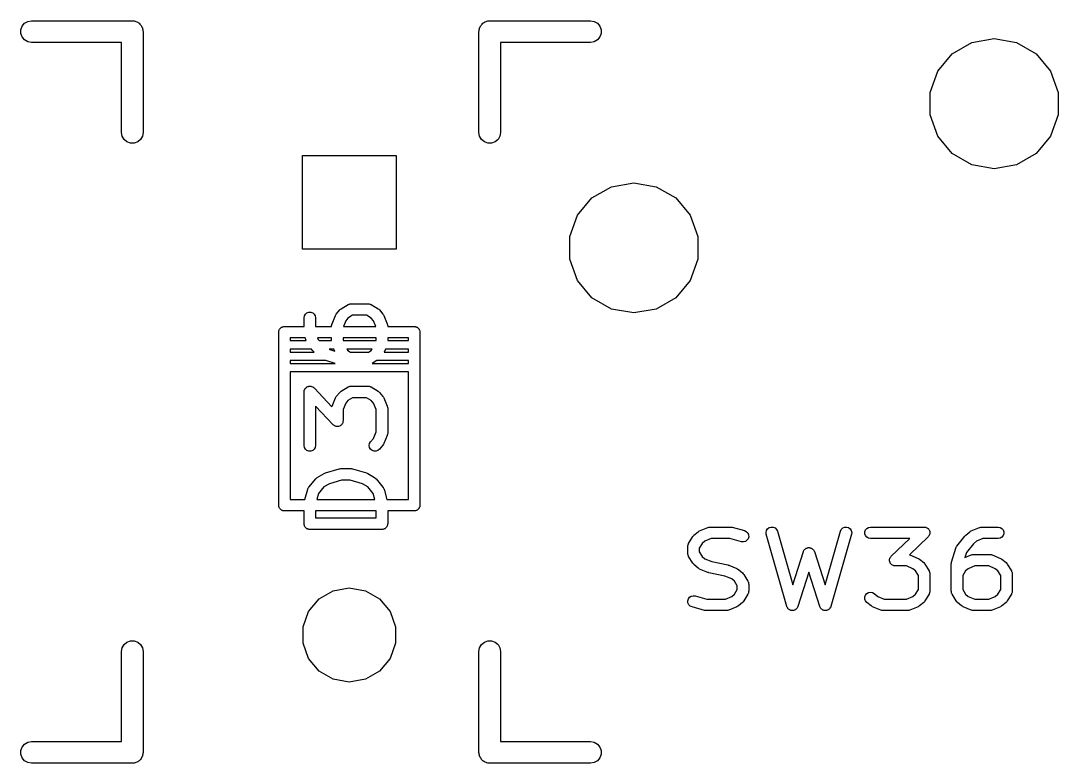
# Model space of a CAD drawing. Extents: x 47 to 330, y -254 to -153.
# Drawn here: x 190.26 to 208.54, y -206.54 to -193.46 of the extents above; entities that cross this region are included whole.
import ezdxf

# ---------------------------------------------------------------- set-up
doc = ezdxf.new("R2010")
doc.units = 0
doc.header["$MEASUREMENT"] = 0
doc.layers.add('BLACK', color=7, linetype='CONTINUOUS')

msp = doc.modelspace()

# ---------------------------------------------------------------- linework, layer by layer
at = {"layer": 'Black'}
for p, q in [((190.382, -193.471), (190.447, -193.459)), ((190.447, -193.459), (192.225, -193.459)), ((192.225, -193.459), (192.241, -193.462)), ((192.241, -193.462), (192.258, -193.462)), ((192.258, -193.462), (192.274, -193.468)), ((198.476, -193.468), (198.492, -193.462)), ((198.492, -193.462), (198.509, -193.462)), ((198.509, -193.462), (198.525, -193.459)), ((198.525, -193.459), (200.303, -193.459)), ((200.303, -193.459), (200.368, -193.471)), ((190.259, -193.617), (190.282, -193.555)), ((190.259, -193.683), (190.259, -193.617)), ((190.282, -193.555), (190.325, -193.504)), ((190.325, -193.504), (190.382, -193.471)), ((192.274, -193.468), (192.29, -193.471)), ((192.29, -193.471), (192.305, -193.479)), ((192.305, -193.479), (192.32, -193.485)), ((192.32, -193.485), (192.333, -193.496)), ((192.333, -193.496), (192.347, -193.504)), ((192.347, -193.504), (192.358, -193.517)), ((192.358, -193.517), (192.371, -193.528)), ((192.371, -193.528), (192.379, -193.542)), ((192.379, -193.542), (192.39, -193.555)), ((192.39, -193.555), (192.396, -193.57)), ((192.396, -193.57), (192.404, -193.585)), ((192.404, -193.585), (192.407, -193.601)), ((192.407, -193.601), (192.413, -193.617)), ((192.413, -193.617), (192.413, -193.634)), ((192.413, -193.634), (192.415, -193.65)), ((198.334, -193.65), (198.337, -193.634)), ((198.337, -193.617), (198.343, -193.601)), ((198.337, -193.634), (198.337, -193.617)), ((198.343, -193.601), (198.346, -193.585)), ((198.346, -193.585), (198.354, -193.57)), ((198.354, -193.57), (198.36, -193.555)), ((198.36, -193.555), (198.371, -193.542)), ((198.371, -193.542), (198.379, -193.528)), ((198.379, -193.528), (198.392, -193.517)), ((198.392, -193.517), (198.403, -193.504)), ((198.403, -193.504), (198.417, -193.496)), ((198.417, -193.496), (198.43, -193.485)), ((198.43, -193.485), (198.445, -193.479)), ((198.445, -193.479), (198.46, -193.471)), ((198.46, -193.471), (198.476, -193.468)), ((200.368, -193.471), (200.425, -193.504)), ((200.425, -193.504), (200.468, -193.555)), ((200.468, -193.555), (200.491, -193.617)), ((200.491, -193.617), (200.491, -193.683)), ((190.282, -193.745), (190.259, -193.683)), ((190.325, -193.796), (190.282, -193.745)), ((190.382, -193.829), (190.325, -193.796)), ((190.447, -193.84), (190.382, -193.829)), ((192.415, -193.65), (192.415, -195.428)), ((198.334, -195.428), (198.334, -193.65)), ((200.368, -193.829), (200.303, -193.84)), ((200.425, -193.796), (200.368, -193.829)), ((200.468, -193.745), (200.425, -193.796)), ((200.491, -193.683), (200.468, -193.745)), ((207.023, -193.842), (207.415, -193.773)), ((207.415, -193.773), (207.807, -193.842)), ((192.034, -193.84), (190.447, -193.84)), ((192.034, -195.428), (192.034, -193.84)), ((200.303, -193.84), (198.715, -193.84)), ((198.715, -193.84), (198.715, -195.428)), ((206.677, -194.041), (207.023, -193.842)), ((207.807, -193.842), (208.153, -194.041)), ((206.421, -194.346), (206.677, -194.041)), ((208.153, -194.041), (208.409, -194.346)), ((206.285, -194.721), (206.421, -194.346)), ((208.409, -194.346), (208.545, -194.721)), ((206.285, -195.119), (206.285, -194.721)), ((208.545, -194.721), (208.545, -195.119)), ((206.421, -195.494), (206.285, -195.119)), ((208.545, -195.119), (208.409, -195.494)), ((192.046, -195.493), (192.034, -195.428)), ((192.415, -195.428), (192.404, -195.493)), ((198.346, -195.493), (198.334, -195.428)), ((198.715, -195.428), (198.704, -195.493)), ((192.079, -195.55), (192.046, -195.493)), ((192.13, -195.593), (192.079, -195.55)), ((192.192, -195.616), (192.13, -195.593)), ((192.258, -195.616), (192.192, -195.616)), ((192.32, -195.593), (192.258, -195.616)), ((192.371, -195.55), (192.32, -195.593)), ((192.404, -195.493), (192.371, -195.55)), ((198.379, -195.55), (198.346, -195.493)), ((198.43, -195.593), (198.379, -195.55)), ((198.492, -195.616), (198.43, -195.593)), ((198.558, -195.616), (198.492, -195.616)), ((198.62, -195.593), (198.558, -195.616)), ((198.671, -195.55), (198.62, -195.593)), ((198.704, -195.493), (198.671, -195.55)), ((206.677, -195.799), (206.421, -195.494)), ((208.409, -195.494), (208.153, -195.799)), ((195.224, -197.486), (195.224, -195.834)), ((195.224, -195.834), (196.875, -195.834)), ((196.875, -195.834), (196.875, -197.486)), ((207.023, -195.998), (206.677, -195.799)), ((208.153, -195.799), (207.807, -195.998)), ((207.415, -196.067), (207.023, -195.998)), ((207.807, -195.998), (207.415, -196.067)), ((200.327, -196.581), (200.673, -196.382)), ((200.673, -196.382), (201.065, -196.313)), ((201.065, -196.313), (201.457, -196.382)), ((201.457, -196.382), (201.803, -196.581)), ((200.071, -196.886), (200.327, -196.581)), ((201.803, -196.581), (202.059, -196.886)), ((199.935, -197.261), (200.071, -196.886)), ((202.059, -196.886), (202.195, -197.261)), ((199.935, -197.659), (199.935, -197.261)), ((202.195, -197.261), (202.195, -197.659)), ((196.875, -197.486), (195.224, -197.486)), ((200.071, -198.034), (199.935, -197.659)), ((202.195, -197.659), (202.059, -198.034)), ((200.327, -198.339), (200.071, -198.034)), ((202.059, -198.034), (201.803, -198.339)), ((200.673, -198.538), (200.327, -198.339)), ((201.803, -198.339), (201.457, -198.538)), ((195.821, -198.627), (195.881, -198.554)), ((195.881, -198.554), (195.894, -198.543)), ((195.894, -198.543), (195.907, -198.532)), ((195.907, -198.532), (196.028, -198.46)), ((196.028, -198.46), (196.037, -198.456)), ((196.037, -198.456), (196.045, -198.451)), ((196.045, -198.451), (196.053, -198.45)), ((196.053, -198.45), (196.061, -198.447)), ((196.061, -198.447), (196.071, -198.447)), ((196.071, -198.447), (196.08, -198.445)), ((196.08, -198.445), (196.383, -198.445)), ((196.383, -198.445), (196.392, -198.447)), ((196.392, -198.447), (196.402, -198.447)), ((196.402, -198.447), (196.409, -198.45)), ((196.409, -198.45), (196.417, -198.451)), ((196.417, -198.451), (196.426, -198.456)), ((196.426, -198.456), (196.435, -198.46)), ((196.435, -198.46), (196.556, -198.532)), ((196.556, -198.532), (196.569, -198.543)), ((196.569, -198.543), (196.582, -198.554)), ((196.582, -198.554), (196.642, -198.627)), ((201.065, -198.607), (200.673, -198.538)), ((201.457, -198.538), (201.065, -198.607)), ((195.253, -198.692), (195.259, -198.657)), ((195.253, -198.844), (195.253, -198.692)), ((195.259, -198.657), (195.277, -198.627)), ((195.277, -198.627), (195.304, -198.604)), ((195.304, -198.604), (195.337, -198.592)), ((195.337, -198.592), (195.372, -198.592)), ((195.372, -198.592), (195.405, -198.604)), ((195.405, -198.604), (195.432, -198.627)), ((195.432, -198.627), (195.45, -198.657)), ((195.45, -198.657), (195.456, -198.692)), ((195.456, -198.692), (195.456, -198.844)), ((195.745, -198.798), (195.805, -198.653)), ((195.805, -198.653), (195.813, -198.64)), ((195.813, -198.64), (195.821, -198.627)), ((195.987, -198.745), (195.945, -198.844)), ((196.026, -198.698), (195.987, -198.745)), ((196.108, -198.648), (196.026, -198.698)), ((196.354, -198.648), (196.108, -198.648)), ((196.437, -198.698), (196.354, -198.648)), ((196.476, -198.745), (196.437, -198.698)), ((196.517, -198.844), (196.476, -198.745)), ((196.642, -198.627), (196.65, -198.64)), ((196.65, -198.64), (196.658, -198.653)), ((196.658, -198.653), (196.718, -198.798)), ((194.805, -198.946), (194.807, -198.937)), ((194.805, -201.994), (194.805, -198.946)), ((194.807, -198.928), (194.81, -198.92)), ((194.807, -198.937), (194.807, -198.928)), ((194.81, -198.92), (194.812, -198.911)), ((194.812, -198.911), (194.816, -198.904)), ((194.816, -198.904), (194.819, -198.895)), ((194.819, -198.895), (194.825, -198.888)), ((194.825, -198.888), (194.829, -198.881)), ((194.829, -198.881), (194.836, -198.875)), ((194.836, -198.875), (194.842, -198.868)), ((194.842, -198.868), (194.849, -198.864)), ((194.849, -198.864), (194.856, -198.858)), ((194.856, -198.858), (194.865, -198.855)), ((194.865, -198.855), (194.872, -198.851)), ((194.872, -198.851), (194.881, -198.849)), ((194.881, -198.849), (194.889, -198.846)), ((194.889, -198.846), (194.898, -198.846)), ((194.898, -198.846), (194.907, -198.844)), ((194.907, -198.844), (195.253, -198.844)), ((195.456, -198.844), (195.737, -198.844)), ((195.737, -198.832), (195.74, -198.818)), ((195.737, -198.835), (195.737, -198.832)), ((195.737, -198.837), (195.737, -198.835)), ((195.737, -198.844), (195.737, -198.837)), ((195.74, -198.818), (195.743, -198.802)), ((195.743, -198.802), (195.744, -198.8)), ((195.744, -198.8), (195.745, -198.798)), ((195.945, -198.844), (196.517, -198.844)), ((196.718, -198.798), (196.719, -198.8)), ((196.719, -198.8), (196.72, -198.802)), ((196.72, -198.802), (196.723, -198.818)), ((196.723, -198.818), (196.726, -198.832)), ((196.726, -198.832), (196.726, -198.835)), ((196.726, -198.835), (196.726, -198.837)), ((196.726, -198.837), (196.726, -198.844)), ((196.726, -198.844), (197.193, -198.844)), ((197.193, -198.844), (197.202, -198.846)), ((197.202, -198.846), (197.211, -198.846)), ((197.211, -198.846), (197.219, -198.849)), ((197.219, -198.849), (197.228, -198.851)), ((197.228, -198.851), (197.235, -198.855)), ((197.235, -198.855), (197.244, -198.858)), ((197.244, -198.858), (197.251, -198.864)), ((197.251, -198.864), (197.258, -198.868)), ((197.258, -198.868), (197.264, -198.875)), ((197.264, -198.875), (197.271, -198.881)), ((197.271, -198.881), (197.275, -198.888)), ((197.275, -198.888), (197.281, -198.895)), ((197.281, -198.895), (197.284, -198.904)), ((197.284, -198.904), (197.288, -198.911)), ((197.288, -198.911), (197.29, -198.92)), ((197.29, -198.92), (197.293, -198.928)), ((197.293, -198.928), (197.293, -198.937)), ((197.293, -198.937), (197.295, -198.946)), ((197.295, -198.946), (197.295, -201.994)), ((195.272, -199.048), (195.009, -199.048)), ((195.009, -199.048), (195.009, -199.095)), ((195.009, -199.095), (195.05, -199.095)), ((195.05, -199.095), (195.291, -199.095)), ((195.291, -199.095), (195.272, -199.048)), ((195.492, -199.048), (195.503, -199.074)), ((195.737, -199.048), (195.492, -199.048)), ((195.503, -199.074), (195.52, -199.095)), ((195.52, -199.095), (195.737, -199.095)), ((195.737, -199.095), (195.737, -199.048)), ((195.94, -199.048), (195.94, -199.095)), ((196.523, -199.048), (195.94, -199.048)), ((195.94, -199.095), (196.523, -199.095)), ((196.523, -199.095), (196.523, -199.048)), ((196.726, -199.048), (196.726, -199.095)), ((197.091, -199.048), (196.726, -199.048)), ((196.726, -199.095), (197.091, -199.095)), ((197.091, -199.095), (197.091, -199.048)), ((195.05, -199.245), (195.009, -199.245)), ((195.009, -199.245), (195.009, -199.295)), ((195.009, -199.295), (195.432, -199.295)), ((195.381, -199.245), (195.05, -199.245)), ((195.397, -199.265), (195.381, -199.245)), ((195.405, -199.272), (195.397, -199.265)), ((195.412, -199.279), (195.405, -199.272)), ((195.432, -199.295), (195.412, -199.279)), ((195.694, -199.245), (195.705, -199.253)), ((195.777, -199.245), (195.694, -199.245)), ((195.705, -199.253), (195.792, -199.279)), ((195.792, -199.279), (195.777, -199.245)), ((196.008, -199.245), (196.026, -199.267)), ((196.455, -199.245), (196.008, -199.245)), ((196.026, -199.267), (196.073, -199.295)), ((196.073, -199.295), (196.39, -199.295)), ((196.39, -199.295), (196.437, -199.267)), ((196.437, -199.267), (196.455, -199.245)), ((196.686, -199.245), (196.665, -199.295)), ((196.665, -199.295), (197.091, -199.295)), ((197.091, -199.245), (196.686, -199.245)), ((197.091, -199.295), (197.091, -199.245)), ((195.009, -199.445), (195.009, -199.495)), ((195.636, -199.445), (195.009, -199.445)), ((195.009, -199.495), (195.803, -199.495)), ((195.803, -199.495), (195.636, -199.445)), ((196.535, -199.445), (196.451, -199.495)), ((196.451, -199.495), (197.091, -199.495)), ((197.091, -199.445), (196.535, -199.445)), ((197.091, -199.495), (197.091, -199.445)), ((195.009, -199.645), (195.009, -201.892)), ((197.091, -199.645), (195.009, -199.645)), ((197.091, -201.892), (197.091, -199.645)), ((195.253, -199.998), (195.255, -199.984)), ((195.253, -200.942), (195.253, -199.998)), ((195.255, -199.984), (195.257, -199.97)), ((195.257, -199.97), (195.258, -199.967)), ((195.258, -199.967), (195.259, -199.964)), ((195.259, -199.964), (195.266, -199.951)), ((195.266, -199.951), (195.273, -199.938)), ((195.273, -199.938), (195.275, -199.936)), ((195.275, -199.936), (195.277, -199.933)), ((195.277, -199.933), (195.288, -199.924)), ((195.288, -199.924), (195.298, -199.914)), ((195.298, -199.914), (195.301, -199.912)), ((195.301, -199.912), (195.304, -199.91)), ((195.304, -199.91), (195.317, -199.905)), ((195.317, -199.905), (195.331, -199.9)), ((195.331, -199.9), (195.334, -199.899)), ((195.334, -199.899), (195.337, -199.898)), ((195.337, -199.898), (195.351, -199.898)), ((195.351, -199.898), (195.366, -199.897)), ((195.366, -199.897), (195.369, -199.898)), ((195.369, -199.898), (195.372, -199.898)), ((195.372, -199.898), (195.386, -199.903)), ((195.386, -199.903), (195.4, -199.907)), ((195.4, -199.907), (195.402, -199.909)), ((195.402, -199.909), (195.405, -199.91)), ((195.405, -199.91), (195.416, -199.92)), ((195.416, -199.92), (195.428, -199.928)), ((195.428, -199.928), (195.742, -200.258)), ((195.821, -200.078), (195.881, -200.006)), ((195.881, -200.006), (195.894, -199.995)), ((195.894, -199.995), (195.907, -199.984)), ((195.907, -199.984), (196.028, -199.911)), ((196.028, -199.911), (196.037, -199.908)), ((196.037, -199.908), (196.045, -199.903)), ((196.045, -199.903), (196.053, -199.901)), ((196.053, -199.901), (196.061, -199.899)), ((196.061, -199.899), (196.071, -199.898)), ((196.071, -199.898), (196.08, -199.897)), ((196.08, -199.897), (196.383, -199.897)), ((196.383, -199.897), (196.392, -199.898)), ((196.392, -199.898), (196.402, -199.899)), ((196.402, -199.899), (196.409, -199.901)), ((196.409, -199.901), (196.417, -199.903)), ((196.417, -199.903), (196.426, -199.908)), ((196.426, -199.908), (196.435, -199.911)), ((196.435, -199.911), (196.556, -199.984)), ((196.556, -199.984), (196.569, -199.995)), ((196.569, -199.995), (196.582, -200.006)), ((196.582, -200.006), (196.642, -200.078)), ((195.745, -200.249), (195.805, -200.104)), ((195.805, -200.104), (195.813, -200.092)), ((195.813, -200.092), (195.821, -200.078)), ((195.987, -200.197), (195.94, -200.309)), ((196.026, -200.149), (195.987, -200.197)), ((196.108, -200.1), (196.026, -200.149)), ((196.354, -200.1), (196.108, -200.1)), ((196.437, -200.149), (196.354, -200.1)), ((196.476, -200.197), (196.437, -200.149)), ((196.523, -200.309), (196.476, -200.197)), ((196.642, -200.078), (196.65, -200.092)), ((196.65, -200.092), (196.658, -200.104)), ((196.658, -200.104), (196.718, -200.249)), ((195.765, -200.576), (195.456, -200.252)), ((195.456, -200.252), (195.456, -200.942)), ((195.742, -200.258), (195.743, -200.254)), ((195.743, -200.254), (195.744, -200.252)), ((195.744, -200.252), (195.745, -200.249)), ((195.94, -200.309), (195.94, -200.506)), ((196.523, -200.704), (196.523, -200.309)), ((196.718, -200.249), (196.719, -200.252)), ((196.719, -200.252), (196.72, -200.254)), ((196.72, -200.254), (196.723, -200.269)), ((196.723, -200.269), (196.726, -200.284)), ((196.726, -200.284), (196.726, -200.286)), ((196.726, -200.286), (196.726, -200.289)), ((196.726, -200.289), (196.726, -200.724)), ((195.776, -200.585), (195.765, -200.576)), ((195.788, -200.594), (195.776, -200.585)), ((195.791, -200.595), (195.788, -200.594)), ((195.793, -200.597), (195.791, -200.595)), ((195.807, -200.601), (195.793, -200.597)), ((195.889, -200.594), (195.876, -200.599)), ((195.892, -200.592), (195.889, -200.594)), ((195.895, -200.591), (195.892, -200.592)), ((195.905, -200.581), (195.895, -200.591)), ((195.916, -200.572), (195.905, -200.581)), ((195.918, -200.569), (195.916, -200.572)), ((195.92, -200.567), (195.918, -200.569)), ((195.927, -200.554), (195.92, -200.567)), ((195.934, -200.541), (195.927, -200.554)), ((195.936, -200.535), (195.934, -200.538)), ((195.934, -200.538), (195.934, -200.541)), ((195.937, -200.521), (195.936, -200.535)), ((195.94, -200.506), (195.937, -200.521)), ((195.821, -200.606), (195.807, -200.601)), ((195.824, -200.606), (195.821, -200.606)), ((195.827, -200.607), (195.824, -200.606)), ((195.841, -200.606), (195.827, -200.607)), ((195.856, -200.606), (195.841, -200.606)), ((195.859, -200.605), (195.856, -200.606)), ((195.862, -200.605), (195.859, -200.605)), ((195.876, -200.599), (195.862, -200.605)), ((196.476, -200.816), (196.523, -200.704)), ((196.718, -200.763), (196.658, -200.908)), ((196.719, -200.761), (196.718, -200.763)), ((196.72, -200.759), (196.719, -200.761)), ((196.723, -200.744), (196.72, -200.759)), ((196.726, -200.729), (196.723, -200.744)), ((196.726, -200.724), (196.726, -200.726)), ((196.726, -200.726), (196.726, -200.729)), ((195.259, -200.976), (195.253, -200.942)), ((195.456, -200.942), (195.45, -200.976)), ((196.402, -200.942), (196.408, -200.907)), ((196.408, -200.977), (196.402, -200.942)), ((196.408, -200.907), (196.426, -200.877)), ((196.426, -200.877), (196.476, -200.816)), ((196.642, -200.934), (196.582, -201.007)), ((196.65, -200.921), (196.642, -200.934)), ((196.658, -200.908), (196.65, -200.921)), ((195.277, -201.007), (195.259, -200.976)), ((195.304, -201.03), (195.277, -201.007)), ((195.337, -201.042), (195.304, -201.03)), ((195.372, -201.042), (195.337, -201.042)), ((195.405, -201.03), (195.372, -201.042)), ((195.432, -201.007), (195.405, -201.03)), ((195.45, -200.976), (195.432, -201.007)), ((196.426, -201.007), (196.408, -200.977)), ((196.453, -201.03), (196.426, -201.007)), ((196.486, -201.042), (196.453, -201.03)), ((196.522, -201.042), (196.486, -201.042)), ((196.555, -201.03), (196.522, -201.042)), ((196.582, -201.007), (196.555, -201.03)), ((195.471, -201.519), (195.484, -201.508)), ((195.484, -201.508), (195.605, -201.435)), ((195.605, -201.435), (195.616, -201.431)), ((195.616, -201.431), (195.628, -201.425)), ((195.628, -201.425), (195.87, -201.352)), ((195.87, -201.352), (195.884, -201.351)), ((195.884, -201.351), (195.899, -201.348)), ((195.899, -201.348), (196.08, -201.348)), ((196.08, -201.348), (196.095, -201.351)), ((196.095, -201.351), (196.109, -201.352)), ((196.109, -201.352), (196.351, -201.425)), ((196.351, -201.425), (196.363, -201.431)), ((196.363, -201.431), (196.374, -201.435)), ((196.374, -201.435), (196.495, -201.508)), ((196.495, -201.508), (196.508, -201.519)), ((195.319, -201.706), (195.326, -201.694)), ((195.326, -201.694), (195.332, -201.681)), ((195.332, -201.681), (195.335, -201.678)), ((195.335, -201.678), (195.337, -201.675)), ((195.337, -201.675), (195.458, -201.53)), ((195.458, -201.53), (195.471, -201.519)), ((195.603, -201.673), (195.507, -201.788)), ((195.698, -201.616), (195.603, -201.673)), ((195.914, -201.551), (195.698, -201.616)), ((196.065, -201.551), (195.914, -201.551)), ((196.281, -201.616), (196.065, -201.551)), ((196.376, -201.673), (196.281, -201.616)), ((196.472, -201.788), (196.376, -201.673)), ((196.508, -201.519), (196.521, -201.53)), ((196.521, -201.53), (196.642, -201.675)), ((196.642, -201.675), (196.644, -201.678)), ((196.644, -201.678), (196.647, -201.681)), ((196.647, -201.681), (196.653, -201.694)), ((196.653, -201.694), (196.66, -201.706)), ((195.267, -201.892), (195.317, -201.713)), ((195.317, -201.713), (195.319, -201.709)), ((195.319, -201.709), (195.319, -201.706)), ((195.507, -201.788), (195.478, -201.892)), ((196.501, -201.892), (196.472, -201.788)), ((196.66, -201.706), (196.66, -201.709)), ((196.66, -201.709), (196.662, -201.713)), ((196.662, -201.713), (196.712, -201.892)), ((194.807, -202.003), (194.805, -201.994)), ((194.807, -202.012), (194.807, -202.003)), ((194.81, -202.02), (194.807, -202.012)), ((194.812, -202.029), (194.81, -202.02)), ((194.816, -202.036), (194.812, -202.029)), ((194.819, -202.045), (194.816, -202.036)), ((194.825, -202.052), (194.819, -202.045)), ((194.829, -202.059), (194.825, -202.052)), ((194.836, -202.065), (194.829, -202.059)), ((195.009, -201.892), (195.267, -201.892)), ((195.478, -201.892), (196.501, -201.892)), ((196.712, -201.892), (197.091, -201.892)), ((197.271, -202.059), (197.264, -202.065)), ((197.275, -202.052), (197.271, -202.059)), ((197.281, -202.045), (197.275, -202.052)), ((197.284, -202.036), (197.281, -202.045)), ((197.288, -202.029), (197.284, -202.036)), ((197.29, -202.02), (197.288, -202.029)), ((197.293, -202.012), (197.29, -202.02)), ((197.295, -201.994), (197.293, -202.003)), ((197.293, -202.003), (197.293, -202.012)), ((194.842, -202.072), (194.836, -202.065)), ((194.849, -202.076), (194.842, -202.072)), ((194.856, -202.082), (194.849, -202.076)), ((194.865, -202.085), (194.856, -202.082)), ((194.872, -202.089), (194.865, -202.085)), ((194.881, -202.091), (194.872, -202.089)), ((194.889, -202.094), (194.881, -202.091)), ((194.898, -202.094), (194.889, -202.094)), ((194.907, -202.096), (194.898, -202.094)), ((195.253, -202.096), (194.907, -202.096)), ((195.253, -202.321), (195.253, -202.096)), ((195.456, -202.096), (195.456, -202.219)), ((196.523, -202.096), (195.456, -202.096)), ((195.456, -202.219), (196.523, -202.219)), ((196.523, -202.219), (196.523, -202.096)), ((197.193, -202.096), (196.726, -202.096)), ((196.726, -202.096), (196.726, -202.321)), ((197.202, -202.094), (197.193, -202.096)), ((197.211, -202.094), (197.202, -202.094)), ((197.219, -202.091), (197.211, -202.094)), ((197.228, -202.089), (197.219, -202.091)), ((197.235, -202.085), (197.228, -202.089)), ((197.244, -202.082), (197.235, -202.085)), ((197.251, -202.076), (197.244, -202.082)), ((197.258, -202.072), (197.251, -202.076)), ((197.264, -202.065), (197.258, -202.072)), ((195.254, -202.329), (195.253, -202.321)), ((195.254, -202.338), (195.254, -202.329)), ((195.258, -202.347), (195.254, -202.338)), ((195.259, -202.355), (195.258, -202.347)), ((195.263, -202.363), (195.259, -202.355)), ((195.267, -202.371), (195.263, -202.363)), ((195.272, -202.378), (195.267, -202.371)), ((195.277, -202.386), (195.272, -202.378)), ((195.284, -202.392), (195.277, -202.386)), ((195.289, -202.398), (195.284, -202.392)), ((195.297, -202.403), (195.289, -202.398)), ((195.304, -202.409), (195.297, -202.403)), ((195.312, -202.412), (195.304, -202.409)), ((195.32, -202.416), (195.312, -202.412)), ((195.329, -202.418), (195.32, -202.416)), ((195.337, -202.421), (195.329, -202.418)), ((195.346, -202.421), (195.337, -202.421)), ((195.355, -202.422), (195.346, -202.421)), ((196.625, -202.422), (195.355, -202.422)), ((196.633, -202.421), (196.625, -202.422)), ((196.642, -202.421), (196.633, -202.421)), ((196.651, -202.418), (196.642, -202.421)), ((196.659, -202.416), (196.651, -202.418)), ((196.667, -202.412), (196.659, -202.416)), ((196.675, -202.409), (196.667, -202.412)), ((196.682, -202.403), (196.675, -202.409)), ((196.69, -202.398), (196.682, -202.403)), ((196.696, -202.392), (196.69, -202.398)), ((196.702, -202.386), (196.696, -202.392)), ((196.707, -202.378), (196.702, -202.386)), ((196.713, -202.371), (196.707, -202.378)), ((196.716, -202.363), (196.713, -202.371)), ((196.72, -202.355), (196.716, -202.363)), ((196.722, -202.347), (196.72, -202.355)), ((196.725, -202.338), (196.722, -202.347)), ((196.726, -202.321), (196.725, -202.329)), ((196.725, -202.329), (196.725, -202.338)), ((202.223, -202.446), (202.368, -202.386)), ((202.368, -202.386), (202.371, -202.385)), ((202.371, -202.385), (202.373, -202.384)), ((202.373, -202.384), (202.388, -202.381)), ((202.388, -202.381), (202.403, -202.378)), ((202.403, -202.378), (202.405, -202.378)), ((202.405, -202.378), (202.408, -202.378)), ((202.408, -202.378), (202.77, -202.378)), ((202.77, -202.378), (202.784, -202.38)), ((202.784, -202.38), (202.798, -202.382)), ((202.798, -202.382), (203.015, -202.442)), ((203.403, -202.438), (203.423, -202.409)), ((203.423, -202.409), (203.452, -202.388)), ((203.452, -202.388), (203.486, -202.378)), ((203.486, -202.378), (203.521, -202.381)), ((203.521, -202.381), (203.553, -202.395)), ((203.553, -202.395), (203.578, -202.42)), ((203.578, -202.42), (203.594, -202.452)), ((204.705, -202.452), (204.72, -202.42)), ((204.72, -202.42), (204.746, -202.395)), ((204.746, -202.395), (204.778, -202.381)), ((204.778, -202.381), (204.813, -202.378)), ((204.813, -202.378), (204.847, -202.388)), ((204.847, -202.388), (204.875, -202.409)), ((204.875, -202.409), (204.895, -202.438)), ((205.15, -202.429), (205.173, -202.402)), ((205.173, -202.402), (205.203, -202.384)), ((205.203, -202.384), (205.238, -202.378)), ((205.238, -202.378), (206.181, -202.378)), ((206.181, -202.378), (206.196, -202.38)), ((206.196, -202.38), (206.21, -202.382)), ((206.21, -202.382), (206.213, -202.383)), ((206.213, -202.383), (206.216, -202.384)), ((206.216, -202.384), (206.229, -202.391)), ((206.229, -202.391), (206.242, -202.398)), ((206.242, -202.398), (206.244, -202.4)), ((206.244, -202.4), (206.247, -202.402)), ((206.247, -202.402), (206.256, -202.413)), ((206.256, -202.413), (206.266, -202.423)), ((206.266, -202.423), (206.267, -202.426)), ((206.267, -202.426), (206.269, -202.429)), ((207.013, -202.446), (207.158, -202.386)), ((207.158, -202.386), (207.161, -202.385)), ((207.161, -202.385), (207.163, -202.384)), ((207.163, -202.384), (207.178, -202.381)), ((207.178, -202.381), (207.193, -202.378)), ((207.193, -202.378), (207.195, -202.378)), ((207.195, -202.378), (207.197, -202.378)), ((207.197, -202.378), (207.488, -202.378)), ((207.488, -202.378), (207.522, -202.384)), ((207.522, -202.384), (207.553, -202.402)), ((207.553, -202.402), (207.576, -202.429)), ((202.03, -202.669), (202.103, -202.548)), ((202.103, -202.548), (202.114, -202.535)), ((202.114, -202.535), (202.125, -202.522)), ((202.125, -202.522), (202.197, -202.462)), ((202.197, -202.462), (202.211, -202.454)), ((202.211, -202.454), (202.223, -202.446)), ((202.428, -202.581), (202.316, -202.628)), ((202.757, -202.581), (202.428, -202.581)), ((202.961, -202.638), (202.757, -202.581)), ((203.015, -202.442), (203.047, -202.457)), ((203.047, -202.457), (203.072, -202.482)), ((203.08, -202.584), (203.059, -202.612)), ((203.072, -202.482), (203.087, -202.515)), ((203.089, -202.55), (203.08, -202.584)), ((203.087, -202.515), (203.089, -202.55)), ((203.395, -202.472), (203.403, -202.438)), ((203.398, -202.507), (203.395, -202.472)), ((203.761, -203.777), (203.398, -202.507)), ((203.594, -202.452), (203.865, -203.399)), ((204.434, -203.399), (204.705, -202.452)), ((204.9, -202.507), (204.537, -203.777)), ((204.895, -202.438), (204.904, -202.472)), ((204.904, -202.472), (204.9, -202.507)), ((205.138, -202.462), (205.15, -202.429)), ((205.138, -202.497), (205.138, -202.462)), ((205.15, -202.53), (205.138, -202.497)), ((205.173, -202.557), (205.15, -202.53)), ((205.203, -202.575), (205.173, -202.557)), ((205.238, -202.581), (205.203, -202.575)), ((205.927, -202.581), (205.238, -202.581)), ((205.603, -202.89), (205.927, -202.581)), ((206.251, -202.553), (205.922, -202.867)), ((206.26, -202.541), (206.251, -202.553)), ((206.269, -202.53), (206.26, -202.541)), ((206.269, -202.429), (206.274, -202.442)), ((206.27, -202.527), (206.269, -202.53)), ((206.272, -202.525), (206.27, -202.527)), ((206.276, -202.511), (206.272, -202.525)), ((206.274, -202.442), (206.28, -202.456)), ((206.281, -202.497), (206.276, -202.511)), ((206.28, -202.456), (206.28, -202.459)), ((206.28, -202.459), (206.281, -202.462)), ((206.281, -202.462), (206.281, -202.476)), ((206.281, -202.476), (206.282, -202.491)), ((206.282, -202.491), (206.281, -202.494)), ((206.281, -202.494), (206.281, -202.497)), ((206.755, -202.718), (206.9, -202.537)), ((206.9, -202.537), (206.908, -202.53)), ((206.908, -202.53), (206.915, -202.522)), ((206.915, -202.522), (206.987, -202.462)), ((206.987, -202.462), (207, -202.454)), ((207, -202.454), (207.013, -202.446)), ((207.218, -202.581), (207.105, -202.628)), ((207.488, -202.581), (207.218, -202.581)), ((207.522, -202.575), (207.488, -202.581)), ((207.553, -202.557), (207.522, -202.575)), ((207.576, -202.53), (207.553, -202.557)), ((207.576, -202.429), (207.588, -202.462)), ((207.588, -202.497), (207.576, -202.53)), ((207.588, -202.462), (207.588, -202.497)), ((202.016, -202.721), (202.017, -202.712)), ((202.016, -202.842), (202.016, -202.721)), ((202.017, -202.712), (202.018, -202.702)), ((202.018, -202.702), (202.02, -202.695)), ((202.02, -202.695), (202.022, -202.687)), ((202.022, -202.687), (202.027, -202.678)), ((202.027, -202.678), (202.03, -202.669)), ((202.268, -202.668), (202.219, -202.75)), ((202.219, -202.75), (202.219, -202.814)), ((202.316, -202.628), (202.268, -202.668)), ((202.996, -202.641), (202.961, -202.638)), ((203.03, -202.632), (202.996, -202.641)), ((203.059, -202.612), (203.03, -202.632)), ((204.063, -202.792), (204.069, -202.78)), ((204.069, -202.78), (204.072, -202.777)), ((204.072, -202.777), (204.074, -202.774)), ((204.074, -202.774), (204.085, -202.766)), ((204.085, -202.766), (204.095, -202.756)), ((204.095, -202.756), (204.099, -202.755)), ((204.099, -202.755), (204.102, -202.752)), ((204.102, -202.752), (204.115, -202.748)), ((204.115, -202.748), (204.128, -202.743)), ((204.128, -202.743), (204.132, -202.743)), ((204.132, -202.743), (204.136, -202.742)), ((204.136, -202.742), (204.149, -202.742)), ((204.149, -202.742), (204.163, -202.742)), ((204.163, -202.742), (204.167, -202.743)), ((204.167, -202.743), (204.171, -202.743)), ((204.171, -202.743), (204.184, -202.748)), ((204.184, -202.748), (204.197, -202.752)), ((204.197, -202.752), (204.2, -202.755)), ((204.2, -202.755), (204.204, -202.756)), ((204.204, -202.756), (204.214, -202.766)), ((204.214, -202.766), (204.224, -202.774)), ((204.224, -202.774), (204.227, -202.777)), ((204.227, -202.777), (204.23, -202.78)), ((204.23, -202.78), (204.236, -202.792)), ((206.665, -202.995), (206.737, -202.753)), ((206.737, -202.753), (206.738, -202.751)), ((206.738, -202.749), (206.746, -202.735)), ((206.738, -202.751), (206.738, -202.749)), ((206.746, -202.735), (206.753, -202.721)), ((206.753, -202.721), (206.754, -202.72)), ((206.754, -202.72), (206.755, -202.718)), ((207.052, -202.672), (206.926, -202.83)), ((207.105, -202.628), (207.052, -202.672)), ((202.017, -202.852), (202.016, -202.842)), ((202.018, -202.862), (202.017, -202.852)), ((202.02, -202.869), (202.018, -202.862)), ((202.022, -202.877), (202.02, -202.869)), ((202.027, -202.886), (202.022, -202.877)), ((202.03, -202.895), (202.027, -202.886)), ((202.103, -203.016), (202.03, -202.895)), ((202.219, -202.814), (202.268, -202.896)), ((202.268, -202.896), (202.316, -202.936)), ((202.316, -202.936), (202.438, -202.987)), ((203.865, -203.399), (204.053, -202.811)), ((204.053, -202.811), (204.054, -202.808)), ((204.054, -202.808), (204.055, -202.804)), ((204.055, -202.804), (204.063, -202.792)), ((204.236, -202.792), (204.243, -202.804)), ((204.243, -202.804), (204.244, -202.808)), ((204.244, -202.808), (204.246, -202.811)), ((204.246, -202.811), (204.434, -203.399)), ((205.572, -202.952), (205.573, -202.949)), ((205.573, -202.966), (205.572, -202.952)), ((205.573, -202.946), (205.578, -202.932)), ((205.573, -202.949), (205.573, -202.946)), ((205.573, -202.981), (205.573, -202.966)), ((205.578, -202.932), (205.582, -202.918)), ((205.582, -202.918), (205.584, -202.916)), ((205.584, -202.916), (205.585, -202.913)), ((205.585, -202.913), (205.595, -202.901)), ((205.595, -202.901), (205.603, -202.89)), ((205.922, -202.867), (205.926, -202.868)), ((205.926, -202.868), (205.928, -202.869)), ((205.928, -202.869), (205.93, -202.87)), ((205.93, -202.87), (206.075, -202.93)), ((206.075, -202.93), (206.088, -202.938)), ((206.088, -202.938), (206.101, -202.946)), ((206.101, -202.946), (206.174, -203.006)), ((206.926, -202.83), (206.9, -202.917)), ((206.9, -202.917), (207.013, -202.87)), ((207.013, -202.87), (207.015, -202.869)), ((207.015, -202.869), (207.017, -202.868)), ((207.017, -202.868), (207.033, -202.865)), ((207.033, -202.865), (207.047, -202.862)), ((207.047, -202.862), (207.05, -202.862)), ((207.05, -202.862), (207.052, -202.862)), ((207.052, -202.862), (207.342, -202.862)), ((207.342, -202.862), (207.345, -202.862)), ((207.345, -202.862), (207.347, -202.862)), ((207.347, -202.862), (207.362, -202.865)), ((207.362, -202.865), (207.377, -202.868)), ((207.377, -202.868), (207.379, -202.869)), ((207.379, -202.869), (207.382, -202.87)), ((207.382, -202.87), (207.527, -202.93)), ((207.527, -202.93), (207.539, -202.938)), ((207.539, -202.938), (207.553, -202.946)), ((207.553, -202.946), (207.625, -203.006)), ((202.114, -203.028), (202.103, -203.016)), ((202.125, -203.041), (202.114, -203.028)), ((202.197, -203.102), (202.125, -203.041)), ((202.211, -203.109), (202.197, -203.102)), ((202.223, -203.118), (202.211, -203.109)), ((202.368, -203.178), (202.223, -203.118)), ((202.438, -202.987), (202.719, -203.045)), ((202.719, -203.045), (202.728, -203.049)), ((202.728, -203.049), (202.737, -203.051)), ((202.737, -203.051), (202.882, -203.111)), ((202.882, -203.111), (202.895, -203.12)), ((202.895, -203.12), (202.908, -203.127)), ((202.908, -203.127), (202.981, -203.188)), ((205.574, -202.984), (205.573, -202.981)), ((205.575, -202.987), (205.574, -202.984)), ((205.58, -203.001), (205.575, -202.987)), ((205.585, -203.014), (205.58, -203.001)), ((205.587, -203.017), (205.585, -203.014)), ((205.589, -203.02), (205.587, -203.017)), ((205.599, -203.03), (205.589, -203.02)), ((205.608, -203.041), (205.599, -203.03)), ((205.611, -203.043), (205.608, -203.041)), ((205.613, -203.045), (205.611, -203.043)), ((205.626, -203.052), (205.613, -203.045)), ((205.639, -203.059), (205.626, -203.052)), ((205.642, -203.059), (205.639, -203.059)), ((205.645, -203.061), (205.642, -203.059)), ((205.659, -203.062), (205.645, -203.061)), ((205.673, -203.065), (205.659, -203.062)), ((205.871, -203.065), (205.673, -203.065)), ((205.983, -203.112), (205.871, -203.065)), ((206.03, -203.151), (205.983, -203.112)), ((206.08, -203.233), (206.03, -203.151)), ((206.174, -203.006), (206.185, -203.019)), ((206.185, -203.019), (206.196, -203.032)), ((206.196, -203.032), (206.268, -203.153)), ((206.268, -203.153), (206.272, -203.162)), ((206.66, -203.024), (206.663, -203.009)), ((206.66, -203.508), (206.66, -203.024)), ((206.663, -203.009), (206.665, -202.995)), ((206.913, -203.151), (206.863, -203.233)), ((206.96, -203.112), (206.913, -203.151)), ((207.072, -203.065), (206.96, -203.112)), ((207.322, -203.065), (207.072, -203.065)), ((207.434, -203.112), (207.322, -203.065)), ((207.482, -203.151), (207.434, -203.112)), ((207.531, -203.233), (207.482, -203.151)), ((207.625, -203.006), (207.636, -203.019)), ((207.636, -203.019), (207.647, -203.032)), ((207.647, -203.032), (207.72, -203.153)), ((207.72, -203.153), (207.723, -203.162)), ((202.378, -203.18), (202.368, -203.178)), ((202.387, -203.184), (202.378, -203.18)), ((202.668, -203.242), (202.387, -203.184)), ((202.79, -203.293), (202.668, -203.242)), ((202.837, -203.333), (202.79, -203.293)), ((202.887, -203.415), (202.837, -203.333)), ((202.981, -203.188), (202.992, -203.201)), ((202.992, -203.201), (203.003, -203.213)), ((203.003, -203.213), (203.075, -203.334)), ((203.075, -203.334), (203.079, -203.343)), ((204.149, -203.176), (203.956, -203.78)), ((204.343, -203.78), (204.149, -203.176)), ((206.08, -203.479), (206.08, -203.233)), ((206.272, -203.162), (206.277, -203.17)), ((206.277, -203.17), (206.278, -203.178)), ((206.278, -203.178), (206.281, -203.186)), ((206.281, -203.186), (206.281, -203.196)), ((206.281, -203.196), (206.283, -203.205)), ((206.283, -203.205), (206.283, -203.508)), ((206.863, -203.233), (206.863, -203.479)), ((207.531, -203.479), (207.531, -203.233)), ((207.723, -203.162), (207.728, -203.17)), ((207.728, -203.17), (207.73, -203.178)), ((207.73, -203.178), (207.732, -203.186)), ((207.732, -203.186), (207.733, -203.196)), ((207.733, -203.196), (207.734, -203.205)), ((207.734, -203.205), (207.734, -203.508)), ((195.517, -203.645), (195.767, -203.501)), ((195.767, -203.501), (196.05, -203.451)), ((196.05, -203.451), (196.333, -203.501)), ((196.333, -203.501), (196.583, -203.645)), ((202.837, -203.562), (202.887, -203.479)), ((202.887, -203.479), (202.887, -203.415)), ((203.079, -203.343), (203.084, -203.352)), ((203.084, -203.352), (203.085, -203.36)), ((203.085, -203.36), (203.088, -203.367)), ((203.088, -203.367), (203.088, -203.377)), ((203.088, -203.377), (203.09, -203.387)), ((203.09, -203.508), (203.088, -203.517)), ((203.088, -203.517), (203.088, -203.527)), ((203.09, -203.387), (203.09, -203.508)), ((206.03, -203.562), (206.08, -203.479)), ((206.283, -203.508), (206.281, -203.517)), ((206.281, -203.517), (206.281, -203.527)), ((206.662, -203.517), (206.66, -203.508)), ((206.662, -203.527), (206.662, -203.517)), ((206.863, -203.479), (206.913, -203.562)), ((207.482, -203.562), (207.531, -203.479)), ((207.733, -203.517), (207.732, -203.527)), ((207.734, -203.508), (207.733, -203.517)), ((195.332, -203.866), (195.517, -203.645)), ((196.583, -203.645), (196.768, -203.866)), ((202.016, -203.679), (202.026, -203.645)), ((202.019, -203.714), (202.016, -203.679)), ((202.026, -203.645), (202.046, -203.617)), ((202.046, -203.617), (202.075, -203.597)), ((202.075, -203.597), (202.109, -203.588)), ((202.109, -203.588), (202.144, -203.591)), ((202.144, -203.591), (202.349, -203.648)), ((202.349, -203.648), (202.678, -203.648)), ((202.678, -203.648), (202.79, -203.601)), ((202.79, -203.601), (202.837, -203.562)), ((202.992, -203.694), (202.981, -203.707)), ((203.003, -203.681), (202.992, -203.694)), ((203.075, -203.56), (203.003, -203.681)), ((203.079, -203.551), (203.075, -203.56)), ((203.084, -203.542), (203.079, -203.551)), ((203.085, -203.534), (203.084, -203.542)), ((203.088, -203.527), (203.085, -203.534)), ((205.138, -203.611), (205.15, -203.578)), ((205.138, -203.647), (205.138, -203.611)), ((205.15, -203.68), (205.138, -203.647)), ((205.15, -203.578), (205.172, -203.551)), ((205.173, -203.707), (205.15, -203.68)), ((205.172, -203.551), (205.203, -203.533)), ((205.203, -203.533), (205.238, -203.527)), ((205.238, -203.527), (205.272, -203.533)), ((205.272, -203.533), (205.303, -203.551)), ((205.303, -203.551), (205.364, -203.601)), ((205.364, -203.601), (205.476, -203.648)), ((205.476, -203.648), (205.871, -203.648)), ((205.871, -203.648), (205.983, -203.601)), ((205.983, -203.601), (206.03, -203.562)), ((206.185, -203.694), (206.174, -203.707)), ((206.196, -203.681), (206.185, -203.694)), ((206.268, -203.56), (206.196, -203.681)), ((206.272, -203.551), (206.268, -203.56)), ((206.277, -203.542), (206.272, -203.551)), ((206.278, -203.534), (206.277, -203.542)), ((206.281, -203.527), (206.278, -203.534)), ((206.665, -203.534), (206.662, -203.527)), ((206.666, -203.542), (206.665, -203.534)), ((206.671, -203.551), (206.666, -203.542)), ((206.675, -203.56), (206.671, -203.551)), ((206.747, -203.681), (206.675, -203.56)), ((206.758, -203.694), (206.747, -203.681)), ((206.769, -203.707), (206.758, -203.694)), ((206.913, -203.562), (206.96, -203.601)), ((206.96, -203.601), (207.072, -203.648)), ((207.072, -203.648), (207.322, -203.648)), ((207.322, -203.648), (207.434, -203.601)), ((207.434, -203.601), (207.482, -203.562)), ((207.636, -203.694), (207.625, -203.707)), ((207.647, -203.681), (207.636, -203.694)), ((207.72, -203.56), (207.647, -203.681)), ((207.723, -203.551), (207.72, -203.56)), ((207.728, -203.542), (207.723, -203.551)), ((207.73, -203.534), (207.728, -203.542)), ((207.732, -203.527), (207.73, -203.534)), ((195.234, -204.136), (195.332, -203.866)), ((196.768, -203.866), (196.866, -204.136)), ((202.034, -203.747), (202.019, -203.714)), ((202.058, -203.772), (202.034, -203.747)), ((202.09, -203.787), (202.058, -203.772)), ((202.308, -203.847), (202.09, -203.787)), ((202.321, -203.849), (202.308, -203.847)), ((202.335, -203.851), (202.321, -203.849)), ((202.698, -203.851), (202.335, -203.851)), ((202.7, -203.851), (202.698, -203.851)), ((202.703, -203.851), (202.7, -203.851)), ((202.717, -203.848), (202.703, -203.851)), ((202.733, -203.845), (202.717, -203.848)), ((202.735, -203.844), (202.733, -203.845)), ((202.737, -203.843), (202.735, -203.844)), ((202.882, -203.783), (202.737, -203.843)), ((202.895, -203.775), (202.882, -203.783)), ((202.908, -203.767), (202.895, -203.775)), ((202.981, -203.707), (202.908, -203.767)), ((203.764, -203.783), (203.761, -203.777)), ((203.765, -203.788), (203.764, -203.783)), ((203.771, -203.798), (203.765, -203.788)), ((203.777, -203.809), (203.771, -203.798)), ((203.781, -203.813), (203.777, -203.809)), ((203.784, -203.818), (203.781, -203.813)), ((203.793, -203.825), (203.784, -203.818)), ((203.802, -203.834), (203.793, -203.825)), ((203.807, -203.836), (203.802, -203.834)), ((203.812, -203.839), (203.807, -203.836)), ((203.823, -203.843), (203.812, -203.839)), ((203.834, -203.848), (203.823, -203.843)), ((203.84, -203.848), (203.834, -203.848)), ((203.845, -203.85), (203.84, -203.848)), ((203.857, -203.85), (203.845, -203.85)), ((203.87, -203.851), (203.857, -203.85)), ((203.875, -203.849), (203.87, -203.851)), ((203.881, -203.849), (203.875, -203.849)), ((203.892, -203.844), (203.881, -203.849)), ((203.903, -203.841), (203.892, -203.844)), ((203.908, -203.838), (203.903, -203.841)), ((203.913, -203.835), (203.908, -203.838)), ((203.922, -203.827), (203.913, -203.835)), ((203.932, -203.82), (203.922, -203.827)), ((203.935, -203.816), (203.932, -203.82)), ((203.939, -203.812), (203.935, -203.816)), ((203.945, -203.801), (203.939, -203.812)), ((203.952, -203.791), (203.945, -203.801)), ((203.953, -203.785), (203.952, -203.791)), ((203.956, -203.78), (203.953, -203.785)), ((204.345, -203.785), (204.343, -203.78)), ((204.347, -203.791), (204.345, -203.785)), ((204.354, -203.801), (204.347, -203.791)), ((204.359, -203.812), (204.354, -203.801)), ((204.363, -203.816), (204.359, -203.812)), ((204.367, -203.82), (204.363, -203.816)), ((204.376, -203.827), (204.367, -203.82)), ((204.385, -203.835), (204.376, -203.827)), ((204.391, -203.838), (204.385, -203.835)), ((204.395, -203.841), (204.391, -203.838)), ((204.407, -203.844), (204.395, -203.841)), ((204.418, -203.849), (204.407, -203.844)), ((204.424, -203.849), (204.418, -203.849)), ((204.429, -203.851), (204.424, -203.849)), ((204.441, -203.85), (204.429, -203.851)), ((204.453, -203.85), (204.441, -203.85)), ((204.459, -203.848), (204.453, -203.85)), ((204.464, -203.848), (204.459, -203.848)), ((204.475, -203.843), (204.464, -203.848)), ((204.487, -203.839), (204.475, -203.843)), ((204.491, -203.836), (204.487, -203.839)), ((204.496, -203.834), (204.491, -203.836)), ((204.505, -203.825), (204.496, -203.834)), ((204.515, -203.818), (204.505, -203.825)), ((204.518, -203.813), (204.515, -203.818)), ((204.522, -203.809), (204.518, -203.813)), ((204.527, -203.798), (204.522, -203.809)), ((204.534, -203.788), (204.527, -203.798)), ((204.535, -203.783), (204.534, -203.788)), ((204.537, -203.777), (204.535, -203.783)), ((205.245, -203.767), (205.173, -203.707)), ((205.259, -203.775), (205.245, -203.767)), ((205.271, -203.783), (205.259, -203.775)), ((205.416, -203.843), (205.271, -203.783)), ((205.419, -203.844), (205.416, -203.843)), ((205.421, -203.845), (205.419, -203.844)), ((205.436, -203.848), (205.421, -203.845)), ((205.451, -203.851), (205.436, -203.848)), ((205.453, -203.851), (205.451, -203.851)), ((205.456, -203.851), (205.453, -203.851)), ((205.891, -203.851), (205.456, -203.851)), ((205.893, -203.851), (205.891, -203.851)), ((205.896, -203.851), (205.893, -203.851)), ((205.911, -203.848), (205.896, -203.851)), ((205.926, -203.845), (205.911, -203.848)), ((205.928, -203.844), (205.926, -203.845)), ((205.93, -203.843), (205.928, -203.844)), ((206.075, -203.783), (205.93, -203.843)), ((206.088, -203.775), (206.075, -203.783)), ((206.101, -203.767), (206.088, -203.775)), ((206.174, -203.707), (206.101, -203.767)), ((206.842, -203.767), (206.769, -203.707)), ((206.855, -203.775), (206.842, -203.767)), ((206.868, -203.783), (206.855, -203.775)), ((207.013, -203.843), (206.868, -203.783)), ((207.015, -203.844), (207.013, -203.843)), ((207.017, -203.845), (207.015, -203.844)), ((207.033, -203.848), (207.017, -203.845)), ((207.047, -203.851), (207.033, -203.848)), ((207.05, -203.851), (207.047, -203.851)), ((207.052, -203.851), (207.05, -203.851)), ((207.342, -203.851), (207.052, -203.851)), ((207.345, -203.851), (207.342, -203.851)), ((207.347, -203.851), (207.345, -203.851)), ((207.362, -203.848), (207.347, -203.851)), ((207.377, -203.845), (207.362, -203.848)), ((207.379, -203.844), (207.377, -203.845)), ((207.382, -203.843), (207.379, -203.844)), ((207.527, -203.783), (207.382, -203.843)), ((207.539, -203.775), (207.527, -203.783)), ((207.553, -203.767), (207.539, -203.775)), ((207.625, -203.707), (207.553, -203.767)), ((195.234, -204.424), (195.234, -204.136)), ((196.866, -204.136), (196.866, -204.424)), ((192.079, -204.45), (192.13, -204.407)), ((192.13, -204.407), (192.192, -204.384)), ((192.192, -204.384), (192.258, -204.384)), ((192.258, -204.384), (192.32, -204.407)), ((192.32, -204.407), (192.371, -204.45)), ((195.332, -204.694), (195.234, -204.424)), ((196.866, -204.424), (196.768, -204.694)), ((198.379, -204.45), (198.43, -204.407)), ((198.43, -204.407), (198.492, -204.384)), ((198.492, -204.384), (198.558, -204.384)), ((198.558, -204.384), (198.62, -204.407)), ((198.62, -204.407), (198.671, -204.45)), ((192.034, -204.572), (192.046, -204.507)), ((192.034, -206.159), (192.034, -204.572)), ((192.046, -204.507), (192.079, -204.45)), ((192.371, -204.45), (192.404, -204.507)), ((192.404, -204.507), (192.415, -204.572)), ((192.415, -204.572), (192.415, -206.35)), ((198.334, -204.572), (198.346, -204.507)), ((198.334, -206.35), (198.334, -204.572)), ((198.346, -204.507), (198.379, -204.45)), ((198.671, -204.45), (198.704, -204.507)), ((198.704, -204.507), (198.715, -204.572)), ((198.715, -204.572), (198.715, -206.159)), ((195.517, -204.915), (195.332, -204.694)), ((196.768, -204.694), (196.583, -204.915)), ((195.767, -205.059), (195.517, -204.915)), ((196.583, -204.915), (196.333, -205.059)), ((196.05, -205.109), (195.767, -205.059)), ((196.333, -205.059), (196.05, -205.109)), ((190.259, -206.317), (190.282, -206.255)), ((190.282, -206.255), (190.325, -206.204)), ((190.325, -206.204), (190.382, -206.171)), ((190.382, -206.171), (190.447, -206.159)), ((190.447, -206.159), (192.034, -206.159)), ((198.715, -206.159), (200.303, -206.159)), ((200.303, -206.159), (200.368, -206.171)), ((200.368, -206.171), (200.425, -206.204)), ((200.425, -206.204), (200.468, -206.255)), ((200.468, -206.255), (200.491, -206.317)), ((190.259, -206.383), (190.259, -206.317)), ((190.282, -206.445), (190.259, -206.383)), ((190.325, -206.496), (190.282, -206.445)), ((192.39, -206.445), (192.379, -206.458)), ((192.396, -206.43), (192.39, -206.445)), ((192.404, -206.415), (192.396, -206.43)), ((192.407, -206.399), (192.404, -206.415)), ((192.413, -206.383), (192.407, -206.399)), ((192.415, -206.35), (192.413, -206.366)), ((192.413, -206.366), (192.413, -206.383)), ((198.337, -206.366), (198.334, -206.35)), ((198.337, -206.383), (198.337, -206.366)), ((198.343, -206.399), (198.337, -206.383)), ((198.346, -206.415), (198.343, -206.399)), ((198.354, -206.43), (198.346, -206.415)), ((198.36, -206.445), (198.354, -206.43)), ((198.371, -206.458), (198.36, -206.445)), ((200.468, -206.445), (200.425, -206.496)), ((200.491, -206.383), (200.468, -206.445)), ((200.491, -206.317), (200.491, -206.383)), ((190.382, -206.529), (190.325, -206.496)), ((190.447, -206.54), (190.382, -206.529)), ((192.225, -206.54), (190.447, -206.54)), ((192.241, -206.538), (192.225, -206.54)), ((192.258, -206.538), (192.241, -206.538)), ((192.274, -206.532), (192.258, -206.538)), ((192.29, -206.529), (192.274, -206.532)), ((192.305, -206.521), (192.29, -206.529)), ((192.32, -206.515), (192.305, -206.521)), ((192.333, -206.504), (192.32, -206.515)), ((192.347, -206.496), (192.333, -206.504)), ((192.358, -206.483), (192.347, -206.496)), ((192.371, -206.472), (192.358, -206.483)), ((192.379, -206.458), (192.371, -206.472)), ((198.379, -206.472), (198.371, -206.458)), ((198.392, -206.483), (198.379, -206.472)), ((198.403, -206.496), (198.392, -206.483)), ((198.417, -206.504), (198.403, -206.496)), ((198.43, -206.515), (198.417, -206.504)), ((198.445, -206.521), (198.43, -206.515)), ((198.46, -206.529), (198.445, -206.521)), ((198.476, -206.532), (198.46, -206.529)), ((198.492, -206.538), (198.476, -206.532)), ((198.509, -206.538), (198.492, -206.538)), ((198.525, -206.54), (198.509, -206.538)), ((200.303, -206.54), (198.525, -206.54)), ((200.368, -206.529), (200.303, -206.54)), ((200.425, -206.496), (200.368, -206.529))]:
    msp.add_line(p, q, dxfattribs=at)

doc.saveas('drawing.dxf')
